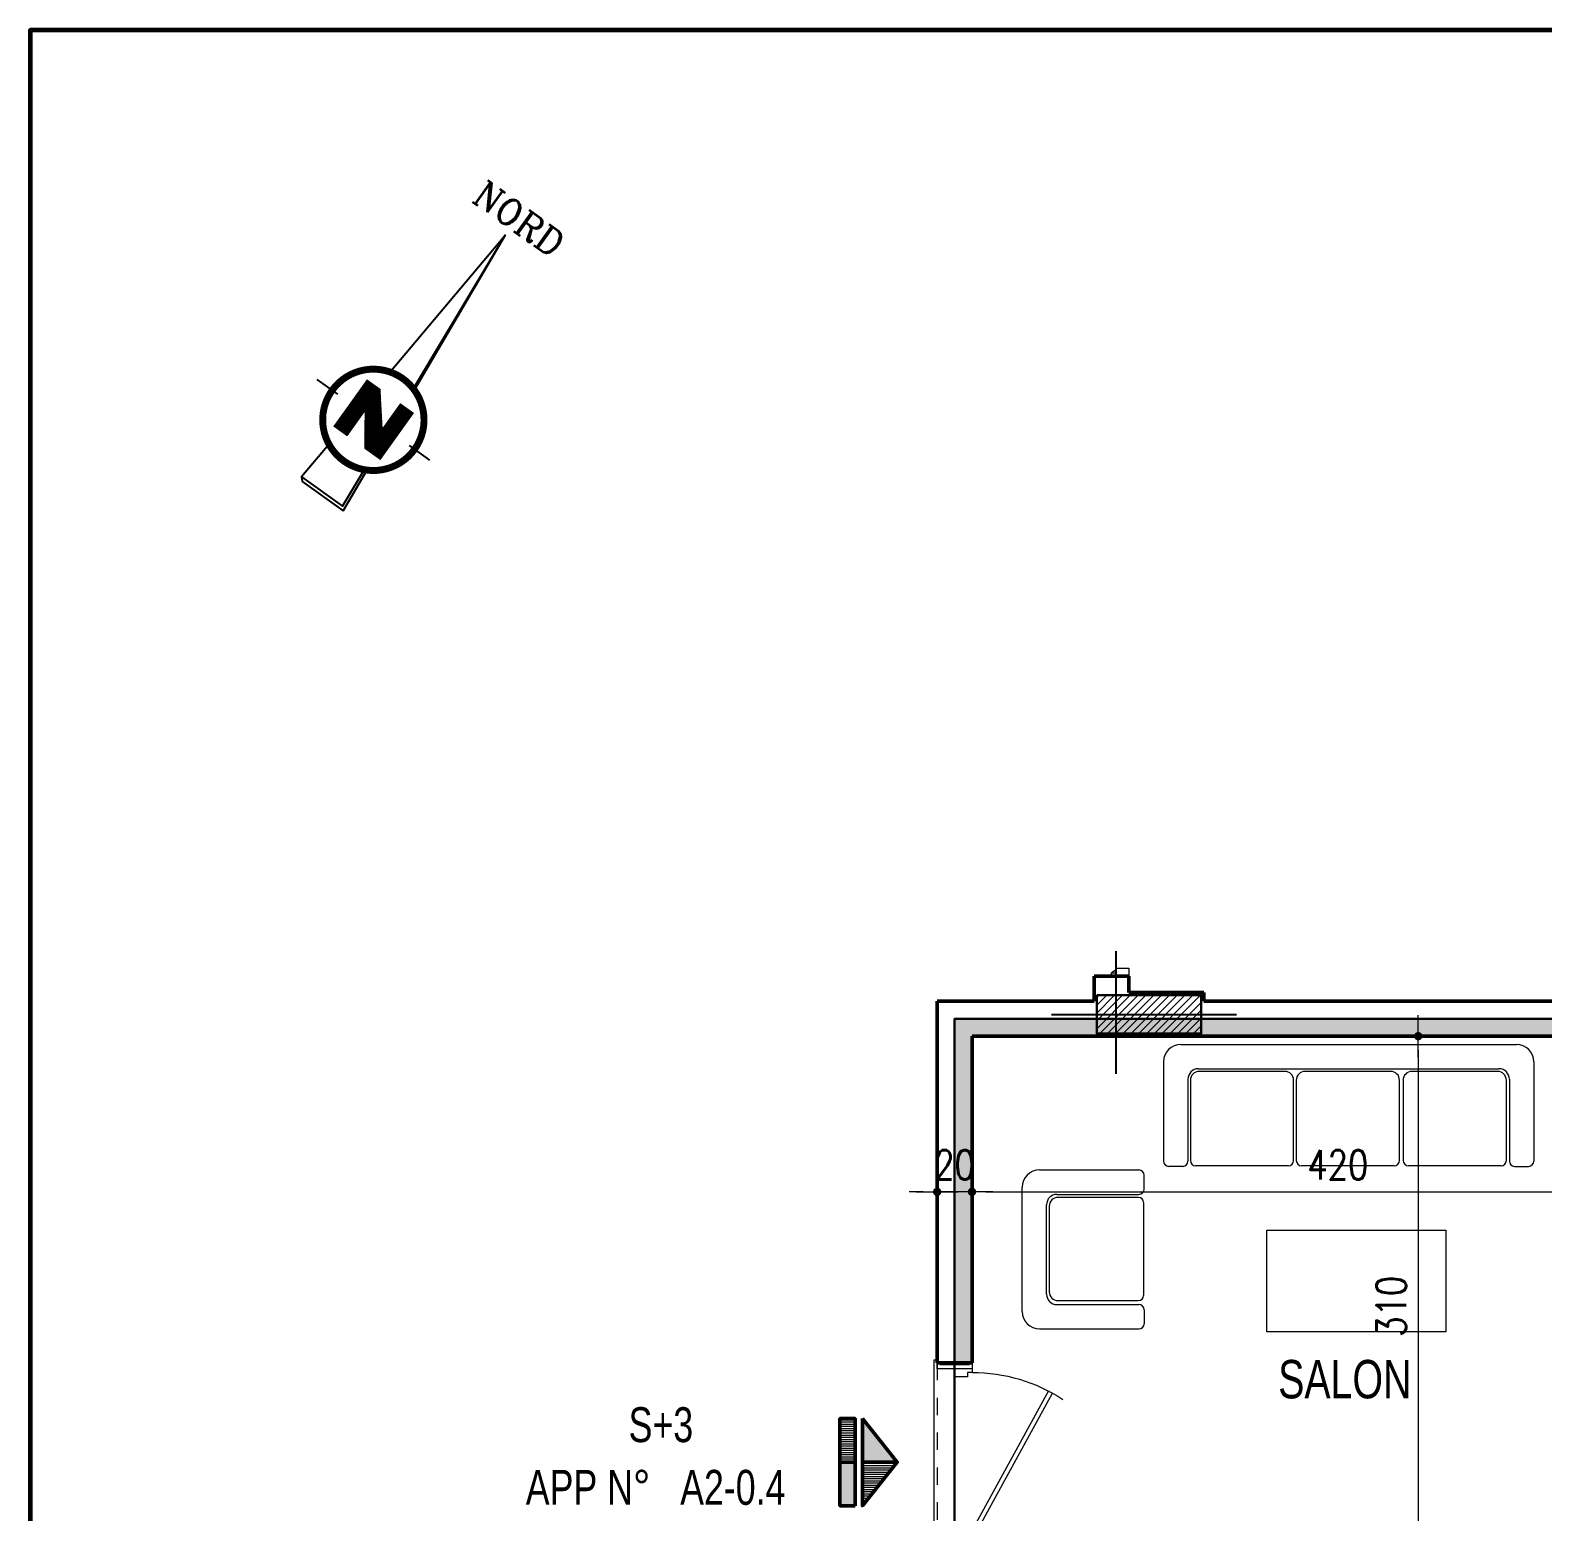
# Model space of a CAD drawing. Header units: millimetres. Extents: x 906 to 2482, y -1360 to -637.
# Drawn here: x 2030.36 to 2039.04, y -1350.23 to -1341.73 of the extents above; entities that cross this region are included whole.
import ezdxf
from ezdxf.enums import TextEntityAlignment as Align

# ---------------------------------------------------------------- set-up
doc = ezdxf.new("R2010")
doc.units = ezdxf.units.MM
for name, pattern in [('AXES', [2, 1.25, -0.25, 0.25, -0.25]), ('CENTER', [2, 1.25, -0.25, 0.25, -0.25]), ('CONTINU', [0]), ('HIDDEN', [0.375, 0.25, -0.125])]:
    doc.linetypes.add(name, pattern=pattern)
doc.layers.get('DEFPOINTS').update_dxf_attribs({"color": 255, "lineweight": 13})
for name, color, linetype, lineweight in [('A-signe', 7, 'Continuous', 9), ('APPUITS', 7, 'Continuous', 18), ('AXE LIMITE', 7, 'AXES', 30), ('DIM.', 4, 'Continuous', 25), ('interrompu', 7, 'HIDDEN', 15), ('MENUISERIE', 7, 'Continuous', 13), ('MUR 0.30', 7, 'Continuous', 30), ('MUR 0.5', 7, 'Continuous', 50), ('mur-fort', 7, 'Continuous', 60), ('POTEAUX ARCH', 7, 'Continuous', 30), ('POTEAUX HACHURE', 7, 'Continuous', 15), ('TEXTE', 7, 'Continuous', 20)]:
    doc.layers.add(name, color=color, linetype=linetype, lineweight=lineweight)
doc.layers.add('AXE', color=7, linetype='AXES')
doc.layers.add('Cotation Linéaire', color=1, linetype='Continuous')
doc.layers.add('HATCH', color=7, linetype='Continuous', lineweight=5, true_color=0xbababa)
doc.layers.add('MEUBLE', color=7, linetype='Continuous', lineweight=15, true_color=0x6a4f34)
doc.layers.add('TEINTE 1', color=7, linetype='Continuous', true_color=0x210042)
doc.styles.add('atef', font='romans.shx', dxfattribs={"width": 0.8})
doc.styles.add('RR', font='COMPLEX')
doc.styles.add('STYLE4', font='swisscl.ttf')
doc.dimstyles.new('COTEXT', dxfattribs={"dimscale": 0, "dimtxt": 0.17, "dimasz": 0.08, "dimexe": 0.015, "dimexo": 0.015, "dimgap": 0.07, "dimtad": 1, "dimdec": 0, "dimlfac": 100, "dimzin": 0, "dimdsep": 46, "dimtxsty": 'atef', "dimblk": 'SIG2', "dimcen": 0.15, "dimse1": 1, "dimse2": 1, "dimclrd": 256, "dimclre": 6, "dimclrt": 2, "dimadec": 0, "dimazin": 0, "dimtfac": 0.5, "dimtdec": 0, "dimtix": 1, "dimtmove": 2, "dimatfit": 1, "dimldrblk": 'SIG2', "dimfxl": 0.18, "dimtolj": 1, "dimtzin": 0, "dimlwd": 18, "dimarcsym": 0})
pattern_1 = [(180, (10090.394701, 11327.849557), (1e-13, -0.0125), [])]

# ---------------------------------------------------------------- blocks, each defined once
blk = doc.blocks.new('SIG2')
at = {"layer": 'A-signe'}
for p, q in [((0, 1.5), (0, 0.5)), ((-1.5, 0), (-0.5, 0)), ((-0.5, 0), (0.5, 0)), ((0, 0.5), (0, -0.5)), ((0.5, 0), (1.5, 0)), ((0, -0.5), (0, -1.5))]:
    blk.add_line(p, q, dxfattribs=at)
at = {"layer": 'A-signe', "const_width": 0.3}
blk.add_lwpolyline([(-0.15, 0, 1), (0.15, 0, 1)], format="xyb", close=True, dxfattribs=at)
blk = doc.blocks.new('*D913')
at = {"layer": 'DEFPOINTS', "color": 0, "transparency": 16777216}
for p in [(2038.8629, -1347.4993), (2038.3281, -1350.5993), (2038.867, -1350.5993)]:
    blk.add_point(p, dxfattribs=at)
at = {"layer": 'DIM.', "lineweight": 18, "transparency": 16777216}
blk.add_line((2038.3281, -1347.5793), (2038.3281, -1350.5193), dxfattribs=at)
at = {"layer": 'DIM.', "lineweight": 18, "transparency": 16777216, "xscale": 0.08, "yscale": 0.08, "zscale": 0.08}
for p, rotation in [((2038.3281, -1347.4993), 90), ((2038.3281, -1350.5993), 270)]:
    blk.add_blockref('SIG2', p, dxfattribs=dict(at, rotation=rotation))
at = {"layer": 'DIM.', "color": 2, "transparency": 16777216, "insert": (2038.1731, -1349.0493), "char_height": 0.17, "attachment_point": 5, "rotation": 90, "style": 'atef'}
blk.add_mtext('\\A1;310', dxfattribs=at)
blk = doc.blocks.new('PORTE')
at = {"layer": 'MENUISERIE'}
for p, q in [((0.02, 0), (0.8619, 0.4613)), ((0.8736, 0.4392), (0.0325, -0.0217)), ((0.0325, -0.0217), (0.02, 0))]:
    blk.add_line(p, q, dxfattribs=at)
for points in [[(0, 0), (0.02, 0), (0.02, -0.025), (0.045, -0.025), (0.045, -0.1), (0, -0.1)], [(1, 0), (0.98, 0), (0.98, -0.025), (0.955, -0.025), (0.955, -0.1), (1, -0.1)]]:
    blk.add_lwpolyline(points, dxfattribs=at)
blk.add_arc((0.02, 0), 0.96, 360, 32.95665, dxfattribs=at)
blk = doc.blocks.new('PORTE 1.00')
at = {"layer": 'MENUISERIE'}
blk.add_blockref('PORTE', (0, 0), dxfattribs=at)
blk = doc.blocks.new('*D931')
at = {"layer": 'DEFPOINTS', "color": 0, "linetype": 'Continuous', "transparency": 16777216}
for p in [(2035.7672, -1347.4993), (2039.9672, -1347.4993), (2039.9672, -1348.3926)]:
    blk.add_point(p, dxfattribs=at)
at = {"layer": 'DIM.', "linetype": 'Continuous', "lineweight": 18, "transparency": 16777216}
blk.add_line((2035.8472, -1348.3926), (2039.8872, -1348.3926), dxfattribs=at)
at = {"layer": 'DIM.', "linetype": 'Continuous', "lineweight": 18, "transparency": 16777216, "xscale": 0.08, "yscale": 0.08, "zscale": 0.08, "rotation": 180}
blk.add_blockref('SIG2', (2035.7672, -1348.3926), dxfattribs=at)
at = {"layer": 'DIM.', "linetype": 'Continuous', "lineweight": 18, "transparency": 16777216, "xscale": 0.08, "yscale": 0.08, "zscale": 0.08}
blk.add_blockref('SIG2', (2039.9672, -1348.3926), dxfattribs=at)
at = {"layer": 'DIM.', "color": 2, "linetype": 'Continuous', "transparency": 16777216, "insert": (2037.8672, -1348.2376), "char_height": 0.17, "attachment_point": 5, "style": 'atef'}
blk.add_mtext('\\A1;420', dxfattribs=at)
blk = doc.blocks.new('*D932')
at = {"layer": 'DEFPOINTS', "color": 0, "linetype": 'Continuous', "transparency": 16777216}
for p in [(2035.7672, -1347.4993), (2035.5672, -1347.7582), (2035.5672, -1348.3926)]:
    blk.add_point(p, dxfattribs=at)
at = {"layer": 'DIM.', "linetype": 'Continuous', "lineweight": 18, "transparency": 16777216}
for p, q in [((2035.4872, -1348.3926), (2035.4072, -1348.3926)), ((2035.7672, -1348.3926), (2035.5672, -1348.3926)), ((2035.8472, -1348.3926), (2035.9272, -1348.3926))]:
    blk.add_line(p, q, dxfattribs=at)
at = {"layer": 'DIM.', "linetype": 'Continuous', "lineweight": 18, "transparency": 16777216, "xscale": 0.08, "yscale": 0.08, "zscale": 0.08}
blk.add_blockref('SIG2', (2035.5672, -1348.3926), dxfattribs=at)
at = {"layer": 'DIM.', "linetype": 'Continuous', "lineweight": 18, "transparency": 16777216, "xscale": 0.08, "yscale": 0.08, "zscale": 0.08, "rotation": 180}
blk.add_blockref('SIG2', (2035.7672, -1348.3926), dxfattribs=at)
at = {"layer": 'DIM.', "color": 2, "linetype": 'Continuous', "transparency": 16777216, "insert": (2035.6672, -1348.2376), "char_height": 0.17, "attachment_point": 5, "style": 'atef'}
blk.add_mtext('\\A1;20', dxfattribs=at)
blk = doc.blocks.new('Sofa3P')
for p, q in [((-0.9625, 0), (0.9625, 0)), ((-1.0625, -0.1), (-1.0625, -0.6699)), ((-0.8625, -0.14), (0.8625, -0.14)), ((-0.3659, -0.1553), (-0.8582, -0.1553)), ((0.2417, -0.1553), (-0.2505, -0.1553)), ((0.855, -0.1553), (0.3627, -0.1553)), ((1.0625, -0.1), (1.0625, -0.6699)), ((-0.9225, -0.2), (-0.9225, -0.6699)), ((-0.9082, -0.2053), (-0.9082, -0.6667)), ((-0.3159, -0.6667), (-0.3159, -0.2053)), ((-0.3005, -0.2053), (-0.3005, -0.6667)), ((0.2917, -0.6667), (0.2917, -0.2053)), ((0.3127, -0.2053), (0.3127, -0.6667)), ((0.905, -0.6667), (0.905, -0.2053)), ((0.9225, -0.2), (0.9225, -0.6699)), ((-0.9525, -0.6999), (-1.0325, -0.6999)), ((-0.3459, -0.6967), (-0.8782, -0.6967)), ((0.2617, -0.6967), (-0.2705, -0.6967)), ((0.875, -0.6967), (0.3427, -0.6967)), ((0.9525, -0.6999), (1.0325, -0.6999))]:
    blk.add_line(p, q)
for centre, radius, start, end in [((-0.9625, -0.1), 0.1, 90, 180), ((0.9625, -0.1), 0.1, 0, 90), ((-0.8625, -0.2), 0.06, 90, 180), ((-0.8582, -0.2053), 0.05, 90, 180), ((-0.3659, -0.2053), 0.05, 0, 90), ((-0.2505, -0.2053), 0.05, 90, 180), ((0.2417, -0.2053), 0.05, 0, 90), ((0.3627, -0.2053), 0.05, 90, 180), ((0.855, -0.2053), 0.05, 0, 90), ((0.8625, -0.2), 0.06, 0, 90), ((-1.0325, -0.6699), 0.03, 180, 270), ((-0.9525, -0.6699), 0.03, 270, 0), ((-0.8782, -0.6667), 0.03, 180, 270), ((-0.3459, -0.6667), 0.03, 270, 0), ((-0.2705, -0.6667), 0.03, 180, 270), ((0.2617, -0.6667), 0.03, 270, 0), ((0.3427, -0.6667), 0.03, 180, 270), ((0.875, -0.6667), 0.03, 270, 0), ((0.9525, -0.6699), 0.03, 180, 270), ((1.0325, -0.6699), 0.03, 270, 0)]:
    blk.add_arc(centre, radius, start, end)
blk = doc.blocks.new('Sofa1P')
for p, q in [((-0.3562, 0), (0.3562, 0)), ((-0.4562, -0.1), (-0.4562, -0.6699)), ((-0.2563, -0.14), (0.2563, -0.14)), ((0.2487, -0.1553), (-0.2436, -0.1553)), ((0.4562, -0.1), (0.4562, -0.6699)), ((-0.3162, -0.2), (-0.3162, -0.6699)), ((-0.2936, -0.2053), (-0.2936, -0.6667)), ((0.2987, -0.6667), (0.2987, -0.2053)), ((0.3162, -0.2), (0.3162, -0.6699)), ((-0.3462, -0.6999), (-0.4262, -0.6999)), ((0.2687, -0.6967), (-0.2636, -0.6967)), ((0.3462, -0.6999), (0.4262, -0.6999))]:
    blk.add_line(p, q)
for centre, radius, start, end in [((-0.3562, -0.1), 0.1, 90, 180), ((0.3562, -0.1), 0.1, 0, 90), ((-0.2563, -0.2), 0.06, 90, 180), ((-0.2436, -0.2053), 0.05, 90, 180), ((0.2487, -0.2053), 0.05, 0, 90), ((0.2563, -0.2), 0.06, 0, 90), ((-0.4262, -0.6699), 0.03, 180, 270), ((-0.3462, -0.6699), 0.03, 270, 0), ((-0.2636, -0.6667), 0.03, 180, 270), ((0.2687, -0.6667), 0.03, 270, 0), ((0.3462, -0.6699), 0.03, 180, 270), ((0.4262, -0.6699), 0.03, 270, 0)]:
    blk.add_arc(centre, radius, start, end)
blk = doc.blocks.new('Y006')
at = {"color": 0, "linetype": 'Continuous'}
for p, q in [((0, 0), (0.617052, -6.923803)), ((-2.691363, -8.77622), (-1.705911, -8.773253)), ((1.705911, -8.773253), (2.666005, -8.77622)), ((1.096657, -12.306924), (0.934351, -10.484525)), ((-0.974806, -12.185074), (-0.852955, -12.306924)), ((-0.852955, -12.306924), (1.096657, -12.306924))]:
    blk.add_line(p, q, dxfattribs=at)
for points in [[(-0.551984, -6.903331), (0, 0), (0.552471, -6.903576)], [(-1.06595, -7.66563), (-1.06595, -9.858943)], [(-1.01721, -7.66563), (-1.01721, -9.858943)], [(-0.968469, -7.66563), (-0.968469, -9.858943)], [(-0.91973, -7.66563), (-0.91973, -9.858943)], [(-0.870989, -7.66563), (-0.870989, -9.858943)], [(-0.822248, -7.66563), (-0.822248, -9.858943)], [(-0.773509, -7.66563), (-0.773509, -9.858943)], [(-0.724768, -7.66563), (-0.724768, -9.858943)], [(-0.676028, -7.66563), (-0.676028, -9.858943)], [(-0.627287, -7.66563), (-0.627287, -9.858943)], [(-0.578548, -7.66563), (-0.578548, -9.858943)], [(-0.529807, -7.66563), (-0.529807, -9.858943)], [(-0.481067, -7.66563), (-0.481067, -8.640436)], [(-0.432326, -7.726556), (-0.432326, -8.710065)], [(-0.383587, -7.78748), (-0.383587, -8.779693)], [(-0.334846, -7.848406), (-0.334846, -8.849322)], [(-0.286105, -7.909332), (-0.286105, -8.918951)], [(-0.237365, -7.970256), (-0.237365, -8.988581)], [(-0.188625, -8.031182), (-0.188625, -9.054728)], [(-0.139885, -8.092108), (-0.139885, -9.127839)], [(-0.091144, -8.153032), (-0.091144, -9.20095)], [(0.542479, -7.66563), (0.542479, -9.858943)], [(0.59122, -7.66563), (0.59122, -9.858943)], [(0.63996, -7.66563), (0.63996, -9.858943)], [(0.6887, -7.66563), (0.6887, -9.858943)], [(0.73744, -7.66563), (0.73744, -9.858943)], [(0.786181, -7.66563), (0.786181, -9.858943)], [(0.834922, -7.66563), (0.834922, -9.858943)], [(0.883661, -7.66563), (0.883661, -9.858943)], [(0.932402, -7.66563), (0.932402, -9.858943)], [(0.981142, -7.66563), (0.981142, -9.858943)], [(1.029883, -7.66563), (1.029883, -9.858943)], [(1.078622, -7.66563), (1.078622, -9.858943)], [(-0.481067, -8.640436), (-0.481067, -9.858943)], [(-0.042405, -8.213958), (-0.042405, -9.267097)], [(0.006336, -8.274884), (0.006336, -9.336726)], [(0.055077, -8.335809), (0.055077, -9.406355)], [(0.103817, -8.396734), (0.103817, -9.475983)], [(0.152557, -8.45766), (0.152557, -9.545612)], [(0.201297, -8.518585), (0.201297, -9.615241)], [(0.250038, -8.57951), (0.250038, -9.68487)], [(0.298779, -8.640436), (0.298779, -9.7545)], [(0.347518, -8.701361), (0.347518, -9.824129)], [(0.396259, -8.762287), (0.396259, -9.858943)], [(0.444999, -8.823212), (0.444999, -9.858943)], [(0.49374, -8.884137), (0.49374, -9.858943)], [(-0.842476, -10.53156), (-0.974806, -12.185074), (0.974806, -12.185074), (0.843451, -10.531072)]]:
    blk.add_lwpolyline(points, dxfattribs=at)
at = {"color": 0, "linetype": 'Continuous', "const_width": 0.048741}
blk.add_lwpolyline([(-0.481067, -9.858943), (-0.481067, -8.640436), (0.371888, -9.858943), (1.102993, -9.858943), (1.102993, -7.66563), (0.49374, -7.66563), (0.49374, -8.884137), (-0.481067, -7.66563), (-1.090321, -7.66563), (-1.090321, -9.858943), (-0.481067, -9.858943)], close=True, dxfattribs=at)
at = {"color": 0, "linetype": 'Continuous'}
blk.add_circle((0, -8.773253), 1.949611, dxfattribs=at)
blk = doc.blocks.new('NORD SABER')
at = {"const_width": 0.201, "flags": 128}
blk.add_lwpolyline([(78310.126, -137702.151, 1), (78313.066, -137702.151, 1)], format="xyb", close=True, dxfattribs=at)
blk.add_circle((78311.596, -137702.151), 1.407)
at = {"xscale": 0.75, "yscale": 0.75, "zscale": 0.75}
blk.add_blockref('Y006', (78311.596, -137695.571), dxfattribs=at)
at = {"layer": 'Cotation Linéaire', "color": 3, "linetype": 'CENTER', "style": 'RR'}
blk.add_text('NORD', height=0.7623, dxfattribs=at).set_placement((78311.644, -137694.57), align=Align.TOP_CENTER)

msp = doc.modelspace()

# ---------------------------------------------------------------- hatches: boundary and pattern name
at = {"layer": 'HATCH', "linetype": 'Continuous'}
h = msp.add_hatch(dxfattribs=at)
h.set_pattern_fill('ANSI31', color=256, scale=0.1, angle=495, style=0)
h.set_pattern_definition(pattern_1)
h.paths.add_polyline_path([(2035.0962, -1349.9437), (2035.0087, -1349.9437), (2035.0087, -1349.6937), (2035.0962, -1349.6937)])
h = msp.add_hatch(dxfattribs=at)
h.set_pattern_fill('ANSI31', color=256, scale=0.1, angle=495, style=0)
h.set_pattern_definition(pattern_1)
h.paths.add_polyline_path([(2035.1378, -1350.1937), (2035.1378, -1349.9437), (2035.3378, -1349.9437)])
at = {"layer": 'POTEAUX HACHURE'}
h = msp.add_hatch(dxfattribs=at)
h.set_pattern_fill('ANSI31', color=256, scale=0.01)
h.set_pattern_definition([(45, (938.109405, -440.583922), (-0.0224506403, 0.0224506403), [])])
h.paths.add_polyline_path([(2036.4829, -1347.2643), (2037.083, -1347.2643), (2037.083, -1347.4842), (2036.4829, -1347.4842)])
at = {"layer": 'TEINTE 1', "linetype": 'CONTINU'}
h = msp.add_hatch(color=256, dxfattribs=at)
h.dxf.hatch_style = 1
h.paths.add_polyline_path([(2039.3882, -1347.3993), (2035.6672, -1347.3993), (2035.6672, -1349.3739), (2035.7672, -1349.3739), (2035.7672, -1347.4993), (2039.4239, -1347.4993)])
h = msp.add_hatch(color=256, dxfattribs=at)
h.dxf.hatch_style = 1
h.paths.add_polyline_path([(2035.1378, -1349.6937), (2035.3378, -1349.9437), (2035.1378, -1349.9437)])
h.paths.add_polyline_path([(2035.0087, -1349.9437), (2035.0962, -1349.9437), (2035.0962, -1350.1937), (2035.0087, -1350.1937)])

# ---------------------------------------------------------------- linework, layer by layer
at = {"layer": 'APPUITS'}
msp.add_lwpolyline([(2035.5672, -1349.3577), (2035.5472, -1349.3577), (2035.5472, -1350.4652), (2035.5672, -1350.4652)], dxfattribs=at)
at = {"layer": 'AXE'}
for p, q in [((2036.5925, -1347.0124), (2036.5925, -1347.7154)), ((2036.2242, -1347.3743), (2037.2855, -1347.3743))]:
    msp.add_line(p, q, dxfattribs=at)
at = {"layer": 'AXE LIMITE', "linetype": 'CONTINU'}
msp.add_lwpolyline([(2042.8172, -1344.9493), (2039.9672, -1344.9493), (2039.9672, -1347.3993), (2035.6672, -1347.3993), (2035.6672, -1354.3493)], dxfattribs=at)
at = {"layer": 'interrompu', "ltscale": 0.2}
msp.add_line((2035.5672, -1349.3739), (2035.5672, -1350.4439), dxfattribs=at)
at = {"layer": 'MENUISERIE'}
msp.add_line((2036.5892, -1347.1224), (2036.5675, -1347.1349), dxfattribs=at)
msp.add_lwpolyline([(2036.5675, -1347.1549), (2036.5675, -1347.1349), (2036.5925, -1347.1349), (2036.5925, -1347.1099), (2036.6675, -1347.1099), (2036.6675, -1347.1549)], dxfattribs=at)
msp.add_lwpolyline([(2035.7672, -1349.3739), (2035.7672, -1349.4089), (2035.5672, -1349.4089), (2035.5672, -1349.3739), (2035.5822, -1349.3739), (2035.5822, -1349.3839), (2035.7522, -1349.3839), (2035.7522, -1349.3739)], close=True, dxfattribs=at)
at = {"layer": 'MEUBLE'}
msp.add_lwpolyline([(2037.4589, -1349.1965), (2037.4589, -1348.6116), (2038.4867, -1348.6116), (2038.4867, -1349.1965)], close=True, dxfattribs=at)
at = {"layer": 'MUR 0.30', "linetype": 'Continuous', "lineweight": 50}
for p, q in [((2035.0962, -1349.9437), (2035.0087, -1349.9437)), ((2035.3378, -1349.9437), (2035.1378, -1349.9437))]:
    msp.add_line(p, q, dxfattribs=at)
for points in [[(2035.0962, -1350.1937), (2035.0087, -1350.1937), (2035.0087, -1349.6937), (2035.0962, -1349.6937)], [(2035.1378, -1349.6937), (2035.3378, -1349.9437), (2035.1378, -1350.1937)]]:
    msp.add_lwpolyline(points, close=True, dxfattribs=at)
at = {"layer": 'MUR 0.5'}
for p, q in [((2036.6676, -1347.1549), (2036.4675, -1347.1549)), ((2036.4676, -1347.2993), (2036.4676, -1347.1549)), ((2036.6676, -1347.2493), (2036.6676, -1347.1549)), ((2037.0979, -1347.2493), (2036.6676, -1347.2493)), ((2037.0979, -1347.2993), (2037.0979, -1347.2493)), ((2035.5672, -1349.3739), (2035.5672, -1347.2993)), ((2035.5672, -1347.2993), (2036.4676, -1347.2993)), ((2037.0979, -1347.2993), (2039.3872, -1347.2993)), ((2035.7672, -1349.3739), (2035.7672, -1347.4993)), ((2035.7672, -1347.4993), (2039.9672, -1347.4993)), ((2035.7672, -1349.3739), (2035.5672, -1349.3739))]:
    msp.add_line(p, q, dxfattribs=at)
at = {"layer": 'mur-fort'}
msp.add_lwpolyline([(2030.3622, -1341.7269), (2030.3622, -1359.7269), (2056.3622, -1359.7269), (2056.3622, -1341.7269)], close=True, dxfattribs=at)
msp.add_lwpolyline([(2051.0451, -1341.7269), (2030.3622, -1341.7269), (2030.3622, -1359.7269), (2051.0451, -1359.7269), (2051.0451, -1344.5349)], dxfattribs=at)
at = {"layer": 'POTEAUX ARCH'}
msp.add_lwpolyline([(2036.4829, -1347.2643), (2037.083, -1347.2643), (2037.083, -1347.4842), (2036.4829, -1347.4842)], close=True, dxfattribs=at)

# ---------------------------------------------------------------- block references
at = {"color": 2, "xscale": 0.1978666692955213, "yscale": 0.1978666692990185, "zscale": 0.1978666692955213, "rotation": 324.4330023580998}
msp.add_blockref('NORD SABER', (5276.0811, 29832.3396), dxfattribs=at)
at = {"layer": 'MENUISERIE', "xscale": -1, "rotation": 269.9999999994807}
msp.add_blockref('PORTE 1.00', (2035.7672, -1350.4089), dxfattribs=at)
at = {"layer": 'MEUBLE'}
msp.add_blockref('Sofa3P', (2037.929, -1347.5464), dxfattribs=at)
at = {"layer": 'MEUBLE', "rotation": 90}
msp.add_blockref('Sofa1P', (2036.055, -1348.7232), dxfattribs=at)

# ---------------------------------------------------------------- texts
at = {"layer": 'TEXTE', "color": 7, "style": 'STYLE4'}
for s, height, p in [('SALON', 0.22, (2037.5245, -1349.5775)), ('S+3', 0.2, (2033.7964, -1349.8287)), (' APP N°   A2-0.4', 0.2, (2033.1492, -1350.1882))]:
    msp.add_text(s, height=height, dxfattribs=at).set_placement(p)

# ---------------------------------------------------------------- dimensions: what is measured, and where the dimension line sits
at = {"layer": 'DIM.'}
dim = msp.add_linear_dim(base=(2038.3281, -1350.5993), p1=(2038.8629, -1347.4993), p2=(2038.867, -1350.5993), angle=90, dimstyle='COTEXT', override={"dimscale": 1}, dxfattribs=at)
dim.commit()
dim.dimension.update_dxf_attribs({"geometry": '*D913', "text_midpoint": (2038.1731, -1349.0493)})
at = {"layer": 'DIM.', "linetype": 'Continuous'}
for base, p2, picture, middle in [((2035.5672, -1348.3926), (2035.5672, -1347.7582), '*D932', (2035.6672, -1348.2376)), ((2039.9672, -1348.3926), (2039.9672, -1347.4993), '*D931', (2037.8672, -1348.2376))]:
    dim = msp.add_linear_dim(base=base, p1=(2035.7672, -1347.4993), p2=p2, dimstyle='COTEXT', override={"dimscale": 1}, dxfattribs=at)
    dim.commit()
    dim.dimension.update_dxf_attribs({"geometry": picture, "text_midpoint": middle})

doc.saveas('drawing.dxf')
